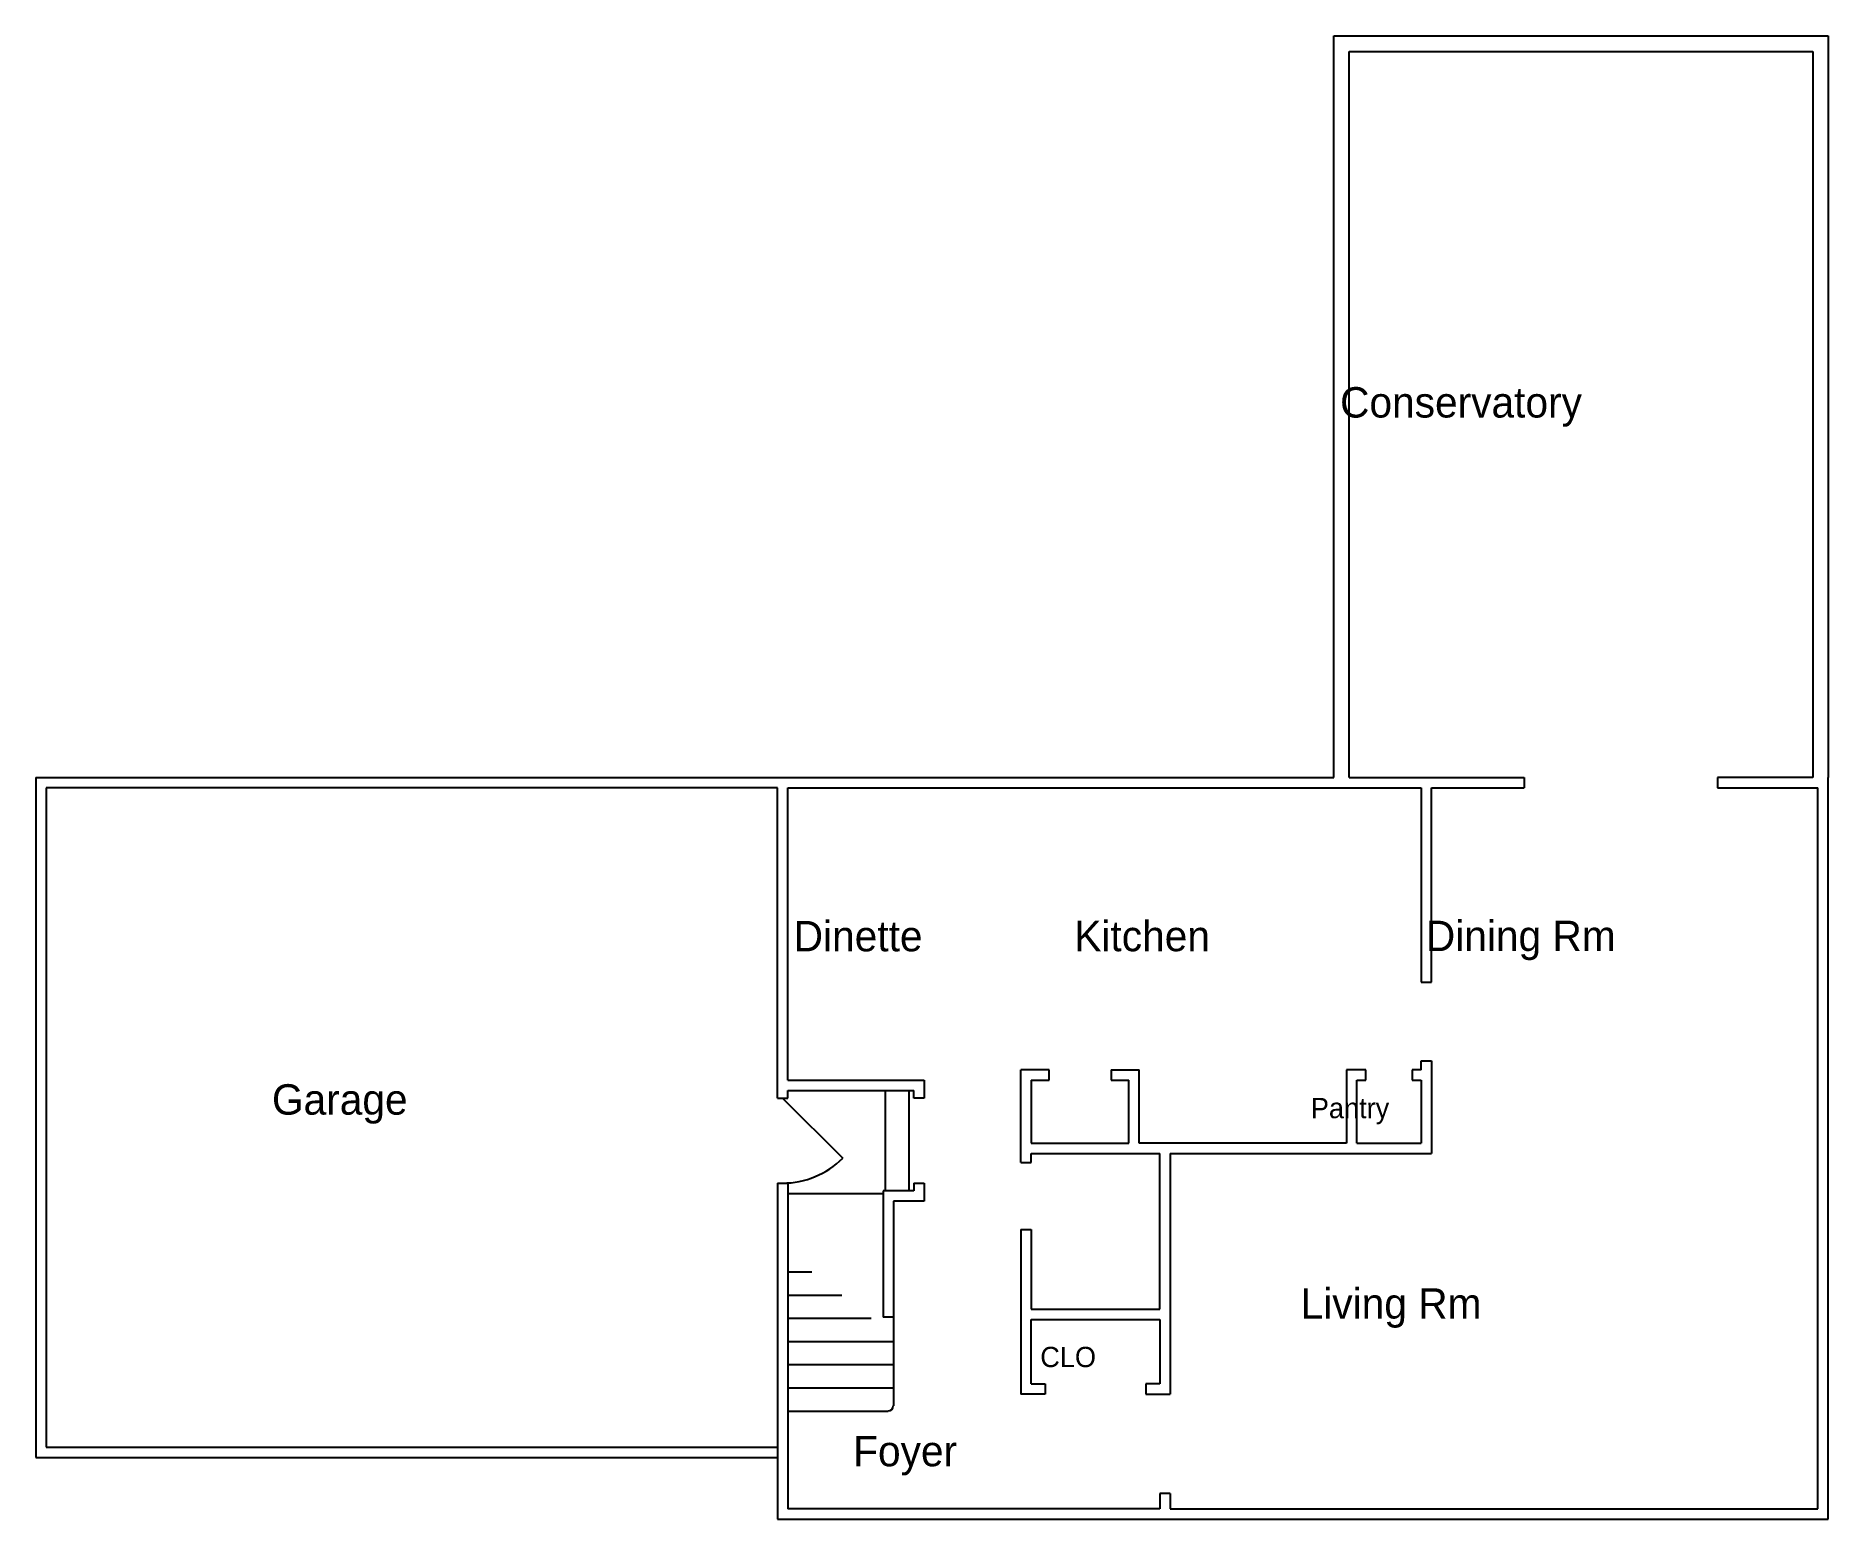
# Model space of a CAD drawing. Header units: millimetres. Extents: x 0 to 17678, y -610 to 14021.
import ezdxf
from ezdxf.enums import TextEntityAlignment as Align

# ---------------------------------------------------------------- set-up
doc = ezdxf.new("R2010")
doc.units = ezdxf.units.MM

msp = doc.modelspace()

# ---------------------------------------------------------------- linework, layer by layer
for p, q in [((12802, 6706), (12802, 14021)), ((12802, 14021), (17678, 14021)), ((17678, 14021), (17678, 6706)), ((12954, 6706), (12954, 13868)), ((12954, 13868), (17526, 13868)), ((17526, 13868), (17526, 6706)), ((0, 6706), (0, 0)), ((0, 6706), (12802, 6706)), ((7315, 6604), (102, 6604)), ((102, 6604), (102, 102)), ((7315, 3543), (7315, 6604)), ((7417, 3721), (7417, 6604)), ((7417, 6604), (13665, 6604)), ((7417, 3721), (7417, 6604)), ((7417, 6604), (13665, 6604)), ((7417, 3721), (7417, 6604)), ((7417, 6604), (13665, 6604)), ((12954, 6706), (14681, 6706)), ((13665, 6604), (13665, 4686)), ((13665, 6604), (13665, 4686)), ((13665, 6604), (13665, 4686)), ((13767, 6604), (14681, 6604)), ((13767, 4686), (13767, 6604)), ((14681, 6706), (14681, 6604)), ((17526, 6706), (16586, 6706)), ((16586, 6706), (16586, 6604)), ((16586, 6604), (17577, 6604)), ((17577, -508), (17577, 6604)), ((17678, -610), (17678, 6706)), ((13665, 4686), (13767, 4686)), ((13665, 4686), (13767, 4686)), ((13665, 4686), (13767, 4686)), ((13665, 3823), (13665, 3912)), ((13665, 3912), (13767, 3912)), ((13665, 3823), (13665, 3912)), ((13665, 3912), (13767, 3912)), ((13665, 3823), (13665, 3912)), ((13665, 3912), (13767, 3912)), ((13767, 3912), (13767, 2997)), ((13767, 3912), (13767, 2997)), ((13767, 3912), (13767, 2997)), ((7417, 3721), (8763, 3721)), ((7417, 3721), (8763, 3721)), ((7417, 3721), (8763, 3721)), ((8763, 3721), (8763, 3543)), ((8763, 3721), (8763, 3543)), ((8763, 3721), (8763, 3543)), ((9716, 2908), (9716, 3823)), ((9995, 3823), (9716, 3823)), ((9716, 2908), (9716, 3823)), ((9995, 3823), (9716, 3823)), ((9716, 2908), (9716, 3823)), ((9995, 3823), (9716, 3823)), ((9817, 3721), (9817, 3099)), ((9817, 3721), (9995, 3721)), ((9817, 3721), (9817, 3099)), ((9817, 3721), (9995, 3721)), ((9817, 3721), (9817, 3099)), ((9817, 3721), (9995, 3721)), ((9995, 3721), (9995, 3823)), ((9995, 3721), (9995, 3823)), ((9995, 3721), (9995, 3823)), ((10605, 3823), (10605, 3721)), ((10605, 3823), (10884, 3823)), ((10605, 3823), (10605, 3721)), ((10605, 3823), (10884, 3823)), ((10605, 3823), (10605, 3721)), ((10605, 3823), (10884, 3823)), ((10605, 3721), (10782, 3721)), ((10605, 3721), (10782, 3721)), ((10605, 3721), (10782, 3721)), ((10782, 3099), (10782, 3721)), ((10782, 3099), (10782, 3721)), ((10782, 3099), (10782, 3721)), ((10884, 3099), (10884, 3823)), ((10884, 3099), (10884, 3823)), ((10884, 3099), (10884, 3823)), ((13119, 3823), (12929, 3823)), ((12929, 3823), (12929, 3099)), ((13119, 3823), (12929, 3823)), ((12929, 3823), (12929, 3099)), ((13119, 3823), (12929, 3823)), ((12929, 3823), (12929, 3099)), ((13030, 3099), (13030, 3721)), ((13030, 3721), (13119, 3721)), ((13030, 3099), (13030, 3721)), ((13030, 3721), (13119, 3721)), ((13030, 3099), (13030, 3721)), ((13030, 3721), (13119, 3721)), ((13119, 3721), (13119, 3823)), ((13119, 3721), (13119, 3823)), ((13119, 3721), (13119, 3823)), ((13576, 3823), (13576, 3721)), ((13665, 3823), (13576, 3823)), ((13576, 3823), (13576, 3721)), ((13665, 3823), (13576, 3823)), ((13576, 3823), (13576, 3721)), ((13665, 3823), (13576, 3823)), ((13576, 3721), (13665, 3721)), ((13576, 3721), (13665, 3721)), ((13576, 3721), (13665, 3721)), ((13665, 3721), (13665, 3099)), ((13665, 3721), (13665, 3099)), ((13665, 3721), (13665, 3099)), ((7315, 3543), (7417, 3543)), ((7315, 3543), (7417, 3543)), ((7315, 3543), (7417, 3543)), ((7366, 3543), (7959, 2951)), ((7366, 3543), (7959, 2951)), ((7366, 3543), (7959, 2951)), ((7417, 3543), (7417, 3620)), ((7417, 3620), (8661, 3620)), ((7417, 3543), (7417, 3620)), ((7417, 3620), (8661, 3620)), ((7417, 3543), (7417, 3620)), ((7417, 3620), (8661, 3620)), ((8382, 2629), (8382, 3620)), ((8382, 2629), (8382, 3620)), ((8382, 2629), (8382, 3620)), ((8611, 3620), (8611, 2629)), ((8611, 3620), (8611, 2629)), ((8611, 3620), (8611, 2629)), ((8661, 3543), (8661, 3620)), ((8661, 3543), (8661, 3620)), ((8661, 3543), (8661, 3620)), ((8763, 3543), (8661, 3543)), ((8763, 3543), (8661, 3543)), ((8763, 3543), (8661, 3543)), ((9817, 3099), (10782, 3099)), ((9817, 3099), (10782, 3099)), ((9817, 3099), (10782, 3099)), ((12929, 3099), (10884, 3099)), ((12929, 3099), (10884, 3099)), ((12929, 3099), (10884, 3099)), ((13030, 3099), (13665, 3099)), ((13030, 3099), (13665, 3099)), ((13030, 3099), (13665, 3099)), ((9716, 2908), (9817, 2908)), ((9716, 2908), (9817, 2908)), ((9716, 2908), (9817, 2908)), ((9817, 2908), (9817, 2997)), ((9817, 2997), (11087, 2997)), ((9817, 2908), (9817, 2997)), ((9817, 2997), (11087, 2997)), ((9817, 2908), (9817, 2997)), ((9817, 2997), (11087, 2997)), ((11087, 1461), (11087, 2997)), ((11087, 1461), (11087, 2997)), ((11087, 1461), (11087, 2997)), ((11189, 2997), (13767, 2997)), ((11189, 2997), (11189, 622)), ((11189, 2997), (13767, 2997)), ((11189, 2997), (11189, 622)), ((11189, 2997), (13767, 2997)), ((11189, 2997), (11189, 622)), ((7315, 2705), (7315, 102)), ((7315, 2705), (7417, 2705)), ((7315, 2705), (7417, 2705)), ((7315, 2705), (7315, -610)), ((7315, 2705), (7417, 2705)), ((7315, 2705), (7315, -610)), ((7417, 2705), (7417, 102)), ((7417, 2705), (7417, 102)), ((7417, 2705), (7417, 102)), ((8661, 2705), (8763, 2705)), ((8661, 2705), (8661, 2629)), ((8661, 2705), (8763, 2705)), ((8661, 2705), (8661, 2629)), ((8661, 2705), (8763, 2705)), ((8661, 2705), (8661, 2629)), ((8763, 2705), (8763, 2527)), ((8763, 2705), (8763, 2527)), ((8763, 2705), (8763, 2527)), ((7417, 2604), (8357, 2604)), ((7417, 2604), (8357, 2604)), ((7417, 2604), (8357, 2604)), ((8357, 2629), (8357, 1384)), ((8661, 2629), (8357, 2629)), ((8357, 2629), (8357, 1384)), ((8661, 2629), (8357, 2629)), ((8357, 2629), (8357, 1384)), ((8661, 2629), (8357, 2629)), ((8763, 2527), (8458, 2527)), ((8458, 2527), (8458, 1384)), ((8763, 2527), (8458, 2527)), ((8458, 2527), (8458, 1384)), ((8763, 2527), (8458, 2527)), ((8458, 2527), (8458, 1384)), ((9716, 2248), (9716, 622)), ((9716, 2248), (9817, 2248)), ((9716, 2248), (9716, 622)), ((9716, 2248), (9817, 2248)), ((9716, 2248), (9716, 622)), ((9716, 2248), (9817, 2248)), ((9817, 2248), (9817, 1461)), ((9817, 2248), (9817, 1461)), ((9817, 2248), (9817, 1461)), ((7417, 1829), (7653, 1829)), ((7417, 1829), (7653, 1829)), ((7417, 1829), (7653, 1829)), ((7417, 1600), (7950, 1600)), ((7417, 1600), (7950, 1600)), ((7417, 1600), (7950, 1600)), ((9817, 1461), (11087, 1461)), ((9817, 1461), (11087, 1461)), ((9817, 1461), (11087, 1461)), ((7417, 1372), (8238, 1372)), ((7417, 1372), (8238, 1372)), ((7417, 1372), (8238, 1372)), ((8458, 1384), (8357, 1384)), ((8458, 1384), (8357, 1384)), ((8458, 1384), (8357, 1384)), ((8458, 1384), (8458, 508)), ((8458, 1384), (8458, 508)), ((8458, 1384), (8458, 508)), ((9817, 1359), (11087, 1359)), ((9817, 724), (9817, 1359)), ((9817, 1359), (11087, 1359)), ((9817, 724), (9817, 1359)), ((9817, 1359), (11087, 1359)), ((9817, 724), (9817, 1359)), ((11087, 1359), (11087, 724)), ((11087, 1359), (11087, 724)), ((11087, 1359), (11087, 724)), ((7417, 1143), (8458, 1143)), ((7417, 1143), (8458, 1143)), ((7417, 1143), (8458, 1143)), ((8458, 914), (7417, 914)), ((8458, 914), (7417, 914)), ((8458, 914), (7417, 914)), ((9817, 724), (9957, 724)), ((9817, 724), (9957, 724)), ((9817, 724), (9957, 724)), ((9957, 724), (9957, 622)), ((9957, 724), (9957, 622)), ((9957, 724), (9957, 622)), ((11087, 724), (10947, 724)), ((10947, 724), (10947, 622)), ((11087, 724), (10947, 724)), ((10947, 724), (10947, 622)), ((11087, 724), (10947, 724)), ((10947, 724), (10947, 622)), ((7417, 686), (8458, 686)), ((7417, 686), (8458, 686)), ((7417, 686), (8458, 686)), ((9957, 622), (9716, 622)), ((9957, 622), (9716, 622)), ((9957, 622), (9716, 622)), ((10947, 622), (11189, 622)), ((10947, 622), (11189, 622)), ((10947, 622), (11189, 622)), ((7417, 457), (8407, 457)), ((7417, 457), (8407, 457)), ((7417, 457), (8407, 457)), ((0, 0), (7315, 0)), ((102, 102), (7315, 102)), ((7315, 0), (7315, -610)), ((7417, 102), (7417, -508)), ((7417, 102), (7417, -508)), ((7417, 102), (7417, -508)), ((11087, -508), (7417, -508)), ((11087, -508), (7417, -508)), ((11087, -508), (7417, -508)), ((11189, -356), (11087, -356)), ((11087, -356), (11087, -508)), ((11189, -356), (11087, -356)), ((11087, -356), (11087, -508)), ((11189, -356), (11087, -356)), ((11087, -356), (11087, -508)), ((11189, -356), (11189, -508)), ((11189, -508), (17577, -508)), ((7315, -610), (11189, -610)), ((7315, -610), (11189, -610)), ((7315, -610), (17678, -610))]:
    msp.add_line(p, q)
for centre, radius, end in [((7366, 3543), 838, -45), ((7366, 3543), 838, -45), ((7366, 3543), 838, -45), ((8407, 508), 50.8, 0), ((8407, 508), 50.8, 0), ((8407, 508), 50.8, 0)]:
    msp.add_arc(centre, radius, -90, end)

# ---------------------------------------------------------------- texts
for s, height, p in [('Conservatory', 300, (15250, 10406)), ('Dinette', 300, (8746, 5141)), ('Kitchen', 300, (11581, 5142)), ('Dining Rm', 300, (15583, 5143)), ('Garage', 300, (3667, 3530)), ('Pantry', 200, (13349, 3445)), ('Living Rm', 300, (14259, 1517)), ('CLO', 200, (10457, 990)), ('Foyer', 300, (9087, 62))]:
    msp.add_text(s, height=height).set_placement(p, align=Align.MIDDLE_RIGHT)

doc.saveas('drawing.dxf')
